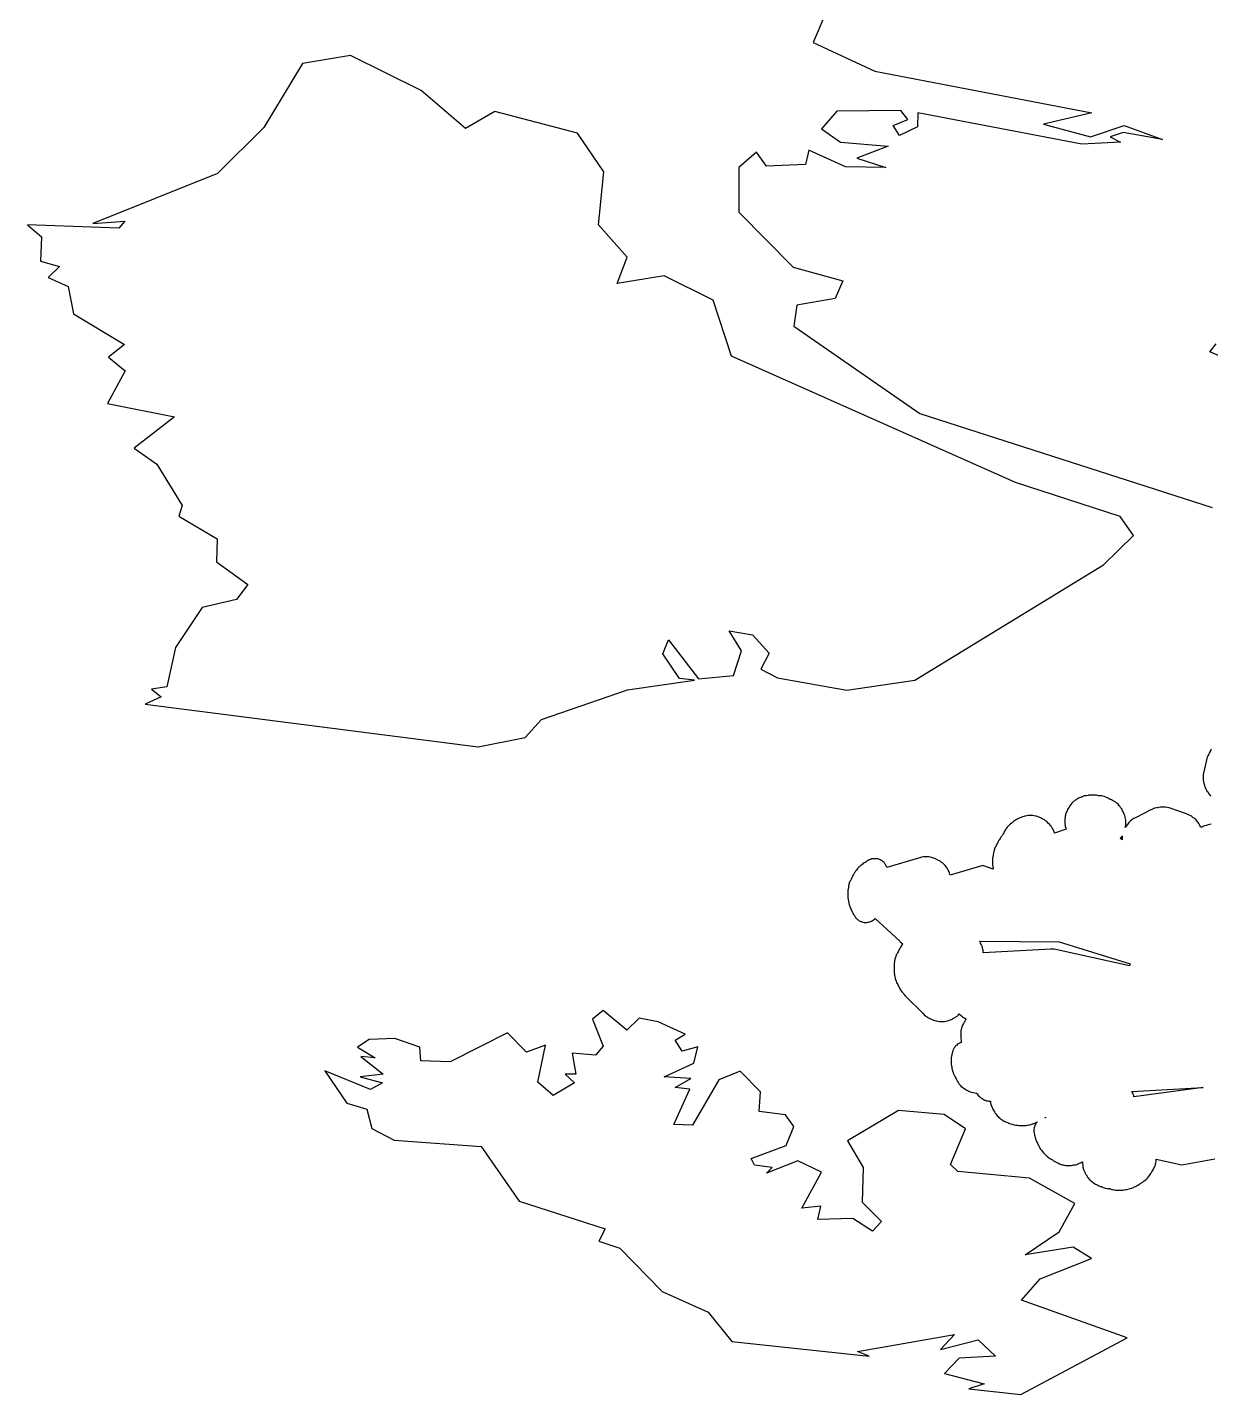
# Model space of a CAD drawing. Header units: metres. Extents: x 0 to 1325, y -1 to 773.
# Drawn here: x 199.2 to 240.72, y 19.79 to 67.77 of the extents above; entities that cross this region are included whole.
import ezdxf

# ---------------------------------------------------------------- set-up
doc = ezdxf.new("R2010")
doc.units = ezdxf.units.M

msp = doc.modelspace()

# ---------------------------------------------------------------- linework, layer by layer
at = {"layer": 'CUT'}
for points in [[(227.18, 68.198), (226.77, 67.238), (228.94, 66.238), (236.55, 64.768), (234.86, 64.378), (236.51, 63.928), (237.69, 64.328), (239.03, 63.838), (237.65, 64.078), (237.19, 63.928), (237.56, 63.738), (236.2, 63.678), (230.44, 64.768), (230.43, 64.278), (229.8, 63.978), (229.58, 64.328), (230.1, 64.538), (229.85, 64.858), (227.6, 64.828), (227.06, 64.208), (227.73, 63.738), (229.4, 63.608), (228.31, 63.178), (229.32, 62.858), (227.91, 62.878), (226.62, 63.468), (226.5, 62.958), (225.13, 62.898), (224.78, 63.398), (224.17, 62.858), (224.17, 61.288), (226.07, 59.358), (227.81, 58.878), (227.55, 58.258), (226.2, 58.018), (226.1, 57.288), (230.52, 54.218), (240.77, 50.928)], [(242, 55.818), (240.69, 56.388), (240.91, 56.668)], [(240.74, 42.438), (240.72, 42.398), (240.71, 42.388), (240.71, 42.378), (240.68, 42.328), (240.64, 42.248), (240.62, 42.208), (240.6, 42.158), (240.59, 42.118), (240.59, 42.108), (240.48, 41.648), (240.47, 41.608), (240.46, 41.548), (240.46, 41.498), (240.46, 41.408), (240.46, 41.358), (240.47, 41.328), (240.47, 41.298), (240.47, 41.288), (240.48, 41.258), (240.48, 41.248), (240.49, 41.208), (240.5, 41.178), (240.5, 41.168), (240.51, 41.158), (240.51, 41.138), (240.52, 41.128), (240.53, 41.088), (240.55, 41.048), (240.57, 41.008), (240.59, 40.968), (240.62, 40.938), (240.62, 40.928), (240.64, 40.908), (240.64, 40.898), (240.65, 40.888), (240.67, 40.858), (240.7, 40.818), (240.73, 40.788)], [(240.74, 39.808), (240.68, 39.798), (240.6, 39.778), (240.56, 39.768), (240.5, 39.748), (240.45, 39.728), (240.41, 39.708), (240.38, 39.688), (240.36, 39.728), (240.34, 39.768), (240.32, 39.808), (240.3, 39.838), (240.28, 39.868), (240.26, 39.888), (240.23, 39.928), (240.2, 39.968), (240.16, 39.998), (240.15, 40.008), (240.14, 40.018), (240.1, 40.048), (240.06, 40.078), (240.02, 40.098), (239.94, 40.138), (239.9, 40.158), (239.84, 40.188), (239.3, 40.368), (239.27, 40.378), (239.19, 40.398), (239.13, 40.408), (239.08, 40.408), (238.99, 40.408), (238.95, 40.408), (238.9, 40.398), (238.85, 40.388), (238.83, 40.388), (238.75, 40.368), (238.7, 40.348), (238.66, 40.328), (238.62, 40.308), (238.11, 40.048), (238.07, 40.028), (238.03, 40.008), (237.99, 39.988), (237.95, 39.958), (237.91, 39.928), (237.85, 39.868), (237.82, 39.828), (237.8, 39.798), (237.79, 39.788), (237.79, 39.778), (237.77, 39.758), (237.77, 39.748), (237.74, 39.718), (237.72, 39.688), (237.73, 39.738), (237.74, 39.788), (237.74, 39.828), (237.74, 39.908), (237.74, 39.948), (237.73, 39.998), (237.72, 40.048), (237.72, 40.068), (237.71, 40.108), (237.69, 40.158), (237.67, 40.198), (237.65, 40.238), (237.63, 40.278), (237.61, 40.318), (237.59, 40.358), (237.56, 40.398), (237.53, 40.438), (237.52, 40.448), (237.51, 40.458), (237.47, 40.508), (237.44, 40.538), (237.4, 40.568), (237.36, 40.598), (237.32, 40.618), (237.28, 40.638), (237.24, 40.658), (237.2, 40.678), (237.16, 40.698), (237.12, 40.718), (237.09, 40.738), (237.04, 40.758), (236.98, 40.778), (236.9, 40.798), (236.84, 40.808), (236.81, 40.808), (236.79, 40.808), (236.76, 40.818), (236.71, 40.828), (236.67, 40.828), (236.49, 40.828), (236.45, 40.828), (236.42, 40.818), (236.36, 40.808), (236.32, 40.808), (236.28, 40.798), (236.24, 40.778), (236.23, 40.778), (236.22, 40.768), (236.2, 40.768), (236.19, 40.758), (236.15, 40.748), (236.11, 40.728), (236.07, 40.708), (236.03, 40.688), (236, 40.668), (235.97, 40.648), (235.95, 40.628), (235.91, 40.608), (235.88, 40.578), (235.85, 40.548), (235.81, 40.498), (235.78, 40.458), (235.77, 40.438), (235.75, 40.408), (235.72, 40.358), (235.7, 40.318), (235.68, 40.278), (235.66, 40.238), (235.64, 40.188), (235.63, 40.148), (235.63, 40.128), (235.62, 40.088), (235.61, 40.058), (235.6, 39.998), (235.6, 39.948), (235.6, 39.868), (235.6, 39.818), (235.61, 39.758), (235.62, 39.718), (235.64, 39.678), (235.65, 39.638), (235.24, 39.498), (235.24, 39.498), (235.23, 39.538), (235.22, 39.578), (235.2, 39.618), (235.17, 39.658), (235.15, 39.698), (235.12, 39.728), (235.12, 39.738), (235.09, 39.778), (235.06, 39.808), (235.03, 39.838), (234.97, 39.898), (234.93, 39.928), (234.89, 39.958), (234.85, 39.978), (234.81, 39.998), (234.77, 40.018), (234.73, 40.038), (234.69, 40.058), (234.64, 40.078), (234.6, 40.088), (234.58, 40.088), (234.53, 40.098), (234.48, 40.108), (234.44, 40.108), (234.36, 40.108), (234.32, 40.108), (234.27, 40.098), (234.22, 40.088), (234.2, 40.088), (234.16, 40.078), (234.12, 40.068), (234.07, 40.048), (234.03, 40.028), (233.91, 39.968), (233.87, 39.948), (233.84, 39.928), (233.8, 39.898), (233.78, 39.878), (233.77, 39.868), (233.76, 39.868), (233.74, 39.848), (233.73, 39.838), (233.72, 39.838), (233.7, 39.828), (233.69, 39.808), (233.68, 39.798), (233.67, 39.798), (233.64, 39.768), (233.61, 39.738), (233.58, 39.698), (233.55, 39.658), (233.53, 39.618), (233.52, 39.608), (233.5, 39.578), (233.48, 39.548), (233.46, 39.508), (233.44, 39.468), (233.42, 39.428), (233.42, 39.418), (233.41, 39.408), (233.39, 39.388), (233.36, 39.348), (233.33, 39.308), (233.31, 39.268), (233.3, 39.258), (233.3, 39.248), (233.28, 39.228), (233.25, 39.178), (233.24, 39.148), (233.22, 39.108), (233.2, 39.068), (233.18, 39.028), (233.16, 38.998), (233.14, 38.948), (233.12, 38.888), (233.11, 38.848), (233.1, 38.808), (233.09, 38.748), (233.09, 38.718), (233.09, 38.698), (233.08, 38.668), (233.07, 38.618), (233.07, 38.578), (233.07, 38.408), (233.07, 38.368), (233.08, 38.318), (233.09, 38.268), (233.09, 38.248), (233.09, 38.228), (232.73, 38.358), (231.58, 38.018), (231.57, 38.058), (231.56, 38.098), (231.54, 38.138), (231.51, 38.198), (231.49, 38.238), (231.47, 38.268), (231.44, 38.308), (231.4, 38.358), (231.31, 38.448), (231.27, 38.478), (231.23, 38.508), (231.19, 38.528), (231.15, 38.548), (231.07, 38.588), (231.03, 38.608), (231, 38.618), (230.96, 38.628), (230.92, 38.638), (230.89, 38.648), (230.83, 38.658), (230.78, 38.658), (230.69, 38.658), (230.64, 38.658), (230.58, 38.648), (230.55, 38.638), (230.51, 38.628), (230.47, 38.618), (229.36, 38.288), (229.35, 38.308), (229.33, 38.348), (229.31, 38.388), (229.29, 38.418), (229.26, 38.458), (229.23, 38.488), (229.19, 38.518), (229.16, 38.538), (229.12, 38.558), (229.08, 38.578), (229.04, 38.588), (228.99, 38.598), (228.95, 38.598), (228.91, 38.598), (228.86, 38.588), (228.82, 38.588), (228.78, 38.568), (228.74, 38.558), (228.7, 38.538), (228.65, 38.508), (228.65, 38.498), (228.63, 38.488), (228.6, 38.468), (228.59, 38.468), (228.56, 38.448), (228.52, 38.418), (228.51, 38.408), (228.46, 38.368), (228.42, 38.338), (228.39, 38.308), (228.33, 38.248), (228.29, 38.198), (228.26, 38.158), (228.23, 38.118), (228.21, 38.088), (228.19, 38.048), (228.17, 38.008), (228.15, 37.968), (228.13, 37.928), (228.11, 37.888), (228.09, 37.848), (228.07, 37.818), (228.05, 37.768), (228.03, 37.708), (228.02, 37.668), (228.01, 37.628), (228.01, 37.588), (228, 37.528), (227.99, 37.498), (227.99, 37.458), (227.99, 37.268), (227.99, 37.218), (228, 37.168), (228, 37.148), (228.01, 37.108), (228.01, 37.098), (228.02, 37.078), (228.02, 37.058), (228.02, 37.048), (228.03, 37.028), (228.03, 37.008), (228.04, 36.988), (228.04, 36.978), (228.05, 36.958), (228.05, 36.948), (228.06, 36.928), (228.06, 36.918), (228.06, 36.908), (228.07, 36.898), (228.07, 36.888), (228.07, 36.878), (228.08, 36.868), (228.09, 36.838), (228.11, 36.798), (228.15, 36.718), (228.17, 36.678), (228.2, 36.628), (228.22, 36.598), (228.23, 36.578), (228.26, 36.538), (228.29, 36.508), (228.32, 36.468), (228.35, 36.448), (228.39, 36.418), (228.43, 36.398), (228.47, 36.388), (228.51, 36.368), (228.56, 36.358), (228.6, 36.358), (228.65, 36.358), (228.69, 36.368), (228.73, 36.368), (228.78, 36.388), (228.82, 36.408), (228.86, 36.428), (228.89, 36.448), (228.93, 36.478), (228.95, 36.498), (229.81, 35.698), (229.83, 35.678), (229.87, 35.648), (229.91, 35.618), (229.92, 35.608), (229.9, 35.588), (229.87, 35.548), (229.86, 35.528), (229.84, 35.498), (229.81, 35.448), (229.77, 35.368), (229.75, 35.328), (229.73, 35.288), (229.71, 35.248), (229.69, 35.218), (229.67, 35.168), (229.65, 35.108), (229.64, 35.068), (229.63, 35.008), (229.63, 34.978), (229.63, 34.958), (229.62, 34.928), (229.61, 34.878), (229.61, 34.838), (229.61, 34.658), (229.61, 34.618), (229.62, 34.588), (229.63, 34.528), (229.63, 34.488), (229.64, 34.458), (229.65, 34.418), (229.65, 34.398), (229.66, 34.358), (229.68, 34.298), (229.7, 34.248), (229.72, 34.218), (229.74, 34.178), (229.78, 34.098), (229.8, 34.058), (229.82, 34.018), (229.84, 33.988), (229.9, 33.908), (229.93, 33.878), (229.94, 33.858), (229.95, 33.848), (229.96, 33.838), (229.97, 33.828), (230, 33.788), (230.64, 33.148), (230.67, 33.118), (230.71, 33.088), (230.75, 33.058), (230.79, 33.038), (230.8, 33.028), (230.83, 33.008), (230.87, 32.988), (230.91, 32.968), (230.95, 32.948), (231, 32.928), (231.08, 32.908), (231.1, 32.908), (231.15, 32.898), (231.2, 32.888), (231.24, 32.888), (231.33, 32.888), (231.38, 32.888), (231.44, 32.898), (231.52, 32.918), (231.58, 32.938), (231.63, 32.958), (231.66, 32.978), (231.7, 32.998), (231.75, 33.028), (231.78, 33.048), (231.82, 33.068), (231.85, 33.098), (231.87, 33.118), (231.9, 33.148), (231.9, 33.158), (231.98, 33.078), (232.01, 33.048), (232.05, 33.028), (232.09, 32.998), (232.13, 32.978), (232.15, 32.978), (232.12, 32.938), (232.1, 32.898), (232.09, 32.888), (232.07, 32.858), (232.05, 32.818), (232.03, 32.778), (232.01, 32.738), (231.99, 32.688), (231.98, 32.648), (231.97, 32.608), (231.96, 32.568), (231.95, 32.508), (231.95, 32.458), (231.95, 32.368), (231.95, 32.328), (231.96, 32.278), (231.97, 32.228), (231.97, 32.208), (231.98, 32.158), (231.96, 32.148), (231.92, 32.128), (231.88, 32.108), (231.84, 32.088), (231.81, 32.058), (231.77, 32.028), (231.75, 31.998), (231.72, 31.958), (231.7, 31.918), (231.69, 31.898), (231.67, 31.858), (231.66, 31.818), (231.65, 31.778), (231.65, 31.768), (231.64, 31.738), (231.64, 31.718), (231.64, 31.698), (231.63, 31.668), (231.62, 31.618), (231.62, 31.578), (231.62, 31.418), (231.62, 31.378), (231.63, 31.328), (231.64, 31.298), (231.64, 31.278), (231.64, 31.248), (231.65, 31.188), (231.66, 31.148), (231.68, 31.088), (231.7, 31.038), (231.72, 31.008), (231.74, 30.968), (231.76, 30.928), (231.79, 30.868), (231.81, 30.828), (231.84, 30.778), (231.86, 30.748), (231.87, 30.728), (231.9, 30.688), (231.94, 30.638), (231.97, 30.608), (232.02, 30.568), (232.06, 30.538), (232.08, 30.528), (232.11, 30.508), (232.16, 30.478), (232.24, 30.438), (232.28, 30.418), (232.33, 30.398), (232.37, 30.388), (232.39, 30.388), (232.44, 30.378), (232.49, 30.368), (232.52, 30.368), (232.53, 30.348), (232.55, 30.308), (232.58, 30.278), (232.61, 30.248), (232.66, 30.208), (232.7, 30.178), (232.74, 30.158), (232.77, 30.128), (232.81, 30.118), (232.86, 30.098), (232.9, 30.098), (232.94, 30.088), (232.99, 30.088), (233, 30.028), (233.01, 29.988), (233.02, 29.948), (233.04, 29.888), (233.06, 29.838), (233.08, 29.808), (233.1, 29.768), (233.13, 29.718), (233.15, 29.688), (233.16, 29.668), (233.19, 29.628), (233.23, 29.578), (233.26, 29.548), (233.29, 29.518), (233.32, 29.488), (233.36, 29.458), (233.4, 29.428), (233.44, 29.408), (233.48, 29.388), (233.52, 29.368), (233.56, 29.348), (233.61, 29.328), (233.62, 29.328), (233.63, 29.318), (233.65, 29.318), (233.66, 29.308), (233.71, 29.288), (233.75, 29.278), (233.83, 29.258), (233.89, 29.248), (233.94, 29.248), (233.99, 29.238), (234.03, 29.238), (234.21, 29.238), (234.25, 29.238), (234.28, 29.248), (234.34, 29.258), (234.38, 29.258), (234.42, 29.268), (234.47, 29.288), (234.49, 29.298), (234.51, 29.308), (234.53, 29.308), (234.55, 29.318), (234.57, 29.328), (234.59, 29.338), (234.6, 29.338), (234.63, 29.358), (234.62, 29.338), (234.59, 29.308), (234.57, 29.268), (234.55, 29.228), (234.54, 29.188), (234.53, 29.148), (234.52, 29.098), (234.52, 29.058), (234.52, 29.018), (234.53, 28.968), (234.54, 28.918), (234.54, 28.898), (234.55, 28.858), (234.56, 28.818), (234.57, 28.778), (234.59, 28.718), (234.61, 28.668), (234.63, 28.638), (234.65, 28.598), (234.69, 28.518), (234.71, 28.478), (234.73, 28.438), (234.75, 28.408), (234.78, 28.368), (234.81, 28.328), (234.83, 28.308), (234.85, 28.278), (234.86, 28.268), (234.87, 28.258), (234.89, 28.238), (234.92, 28.208), (234.95, 28.178), (234.98, 28.158), (234.99, 28.148), (235, 28.138), (235.03, 28.108), (235.07, 28.088), (235.1, 28.068), (235.12, 28.058), (235.15, 28.038), (235.17, 28.028), (235.18, 28.018), (235.21, 27.998), (235.3, 27.948), (235.32, 27.938), (235.4, 27.898), (235.44, 27.878), (235.47, 27.868), (235.51, 27.858), (235.55, 27.848), (235.58, 27.838), (235.64, 27.828), (235.69, 27.828), (235.78, 27.828), (235.83, 27.828), (235.89, 27.838), (235.92, 27.848), (235.96, 27.858), (235.98, 27.858), (236.02, 27.868), (236.07, 27.888), (236.11, 27.908), (236.15, 27.928), (236.19, 27.948), (236.22, 27.958), (236.22, 27.928), (236.22, 27.888), (236.23, 27.838), (236.24, 27.788), (236.24, 27.768), (236.26, 27.688), (236.28, 27.638), (236.3, 27.598), (236.32, 27.558), (236.34, 27.518), (236.36, 27.488), (236.37, 27.478), (236.39, 27.438), (236.42, 27.398), (236.45, 27.358), (236.48, 27.328), (236.49, 27.318), (236.54, 27.278), (236.55, 27.268), (236.56, 27.258), (236.6, 27.228), (236.64, 27.198), (236.68, 27.178), (236.72, 27.158), (236.76, 27.138), (236.8, 27.118), (236.85, 27.098), (236.86, 27.098), (236.87, 27.088), (236.89, 27.088), (236.92, 27.068), (236.95, 27.058), (236.98, 27.048), (237.02, 27.038), (237.04, 27.038), (237.09, 27.028), (237.1, 27.028), (237.14, 27.018), (237.16, 27.018), (237.18, 27.018), (237.21, 27.008), (237.22, 26.998), (237.25, 26.988), (237.29, 26.988), (237.35, 26.978), (237.38, 26.968), (237.42, 26.968), (237.61, 26.968), (237.65, 26.968), (237.68, 26.978), (237.74, 26.988), (237.78, 26.988), (237.86, 27.008), (237.9, 27.018), (237.96, 27.038), (238.01, 27.058), (238.04, 27.078), (238.08, 27.098), (238.12, 27.118), (238.16, 27.138), (238.2, 27.168), (238.21, 27.168), (238.24, 27.188), (238.28, 27.208), (238.31, 27.228), (238.35, 27.258), (238.39, 27.288), (238.44, 27.328), (238.5, 27.388), (238.54, 27.438), (238.57, 27.478), (238.6, 27.518), (238.62, 27.548), (238.63, 27.568), (238.64, 27.588), (238.66, 27.608), (238.68, 27.638), (238.7, 27.678), (238.72, 27.718), (238.74, 27.748), (238.76, 27.798), (238.77, 27.828), (238.78, 27.858), (238.79, 27.888), (238.8, 27.928), (238.81, 27.968), (238.81, 28.018), (238.81, 28.048), (239.71, 27.858), (240.87, 28.068)]]:
    msp.add_lwpolyline(points, dxfattribs=at)
for points in [[(237.55, 50.608), (233.87, 51.798), (223.91, 56.228), (223.26, 58.198), (221.55, 59.048), (219.9, 58.788), (220.25, 59.708), (219.24, 60.838), (219.43, 62.698), (218.5, 64.058), (215.6, 64.818), (214.57, 64.218), (213.02, 65.558), (210.54, 66.788), (208.85, 66.508), (207.5, 64.258), (205.87, 62.638), (201.5, 60.888), (202.62, 60.968), (202.41, 60.728), (199.2, 60.838), (199.7, 60.418), (199.66, 59.568), (200.33, 59.378), (199.93, 58.998), (200.63, 58.678), (200.82, 57.718), (202.61, 56.648), (202.05, 56.198), (202.63, 55.718), (202.01, 54.568), (204.36, 54.108), (202.95, 53.008), (203.74, 52.448), (204.63, 50.998), (204.51, 50.618), (205.86, 49.828), (205.84, 49.018), (206.94, 48.218), (206.54, 47.698), (205.33, 47.408), (204.4, 46.008), (204.1, 44.628), (203.56, 44.548), (203.89, 44.278), (203.33, 44.018), (215.02, 42.518), (216.67, 42.848), (217.24, 43.478), (220.26, 44.528), (222.61, 44.868), (222.08, 44.918), (221.5, 45.788), (221.7, 46.278), (222.75, 44.908), (223.98, 45.028), (224.26, 45.888), (223.82, 46.598), (224.65, 46.448), (225.23, 45.808), (224.94, 45.248), (225.52, 44.948), (227.95, 44.508), (230.34, 44.858), (236.96, 48.908), (238.01, 49.938), (237.55, 50.608)], [(237.57, 39.298), (237.55, 39.318), (237.57, 39.338), (237.6, 39.368), (237.62, 39.398), (237.62, 39.388), (237.62, 39.358), (237.61, 39.328), (237.61, 39.278), (237.61, 39.258), (237.6, 39.268), (237.57, 39.298)], [(237.9, 34.908), (237.89, 34.888), (237.87, 34.848), (237.87, 34.838), (235.23, 35.418), (235.19, 35.428), (235.15, 35.428), (235.11, 35.428), (232.74, 35.298), (232.74, 35.338), (232.74, 35.388), (232.73, 35.428), (232.72, 35.468), (232.7, 35.508), (232.7, 35.518), (232.7, 35.528), (232.69, 35.548), (232.68, 35.558), (232.67, 35.598), (232.65, 35.638), (232.63, 35.678), (232.62, 35.708), (235.4, 35.678), (237.9, 34.908)], [(222.54, 29.248), (221.88, 29.268), (222.44, 30.508), (221.93, 30.568), (222.48, 30.878), (221.55, 30.938), (222.59, 31.418), (222.73, 31.998), (222.18, 31.848), (221.93, 32.228), (222.28, 32.438), (221.34, 32.868), (220.67, 32.998), (220.24, 32.578), (219.41, 33.268), (219.03, 32.968), (219.4, 32.018), (219.14, 31.698), (218.32, 31.768), (218.44, 31.038), (218.07, 31.038), (218.4, 30.728), (217.65, 30.288), (217.11, 30.758), (217.38, 32.058), (216.72, 31.808), (216.05, 32.488), (214.04, 31.468), (213.01, 31.498), (212.97, 31.978), (212.09, 32.288), (211.19, 32.248), (210.78, 31.978), (211.41, 31.608), (210.9, 31.658), (211.69, 31.038), (210.88, 30.938), (211.66, 30.728), (211.24, 30.498), (209.64, 31.148), (210.41, 30.018), (211.11, 29.808), (211.29, 29.128), (212.07, 28.718), (215.12, 28.498), (216.46, 26.578), (219.48, 25.608), (219.25, 25.178), (219.99, 24.928), (221.47, 23.408), (223.09, 22.678), (223.92, 21.648), (228.74, 21.138), (228.33, 21.298), (231.73, 21.898), (231.24, 21.378), (232.56, 21.708), (233.17, 21.138), (231.9, 21.068), (231.38, 20.528), (232.77, 20.168), (232.24, 19.988), (234.06, 19.788), (237.79, 21.778), (234.08, 23.108), (234.74, 23.848), (236.54, 24.568), (235.9, 24.968), (234.21, 24.698), (235.41, 25.498), (235.95, 26.498), (234.36, 27.388), (231.85, 27.618), (231.59, 27.868), (232.12, 29.118), (231.37, 29.618), (229.77, 29.758), (227.98, 28.698), (228.53, 27.758), (228.49, 26.538), (229.17, 25.868), (228.86, 25.528), (228.16, 25.968), (226.94, 25.938), (227.04, 26.398), (226.37, 26.338), (227.07, 27.598), (226.23, 27.988), (225.14, 27.558), (225.33, 27.758), (224.71, 27.838), (224.6, 28.078), (225.82, 28.528), (226.1, 29.198), (225.8, 29.608), (224.88, 29.728), (224.93, 30.418), (224.21, 31.138), (223.46, 30.838), (222.54, 29.248)], [(238.02, 30.248), (238.02, 30.288), (238, 30.328), (237.99, 30.368), (237.97, 30.408), (237.95, 30.428), (240.46, 30.568), (238.02, 30.238), (238.02, 30.248)], [(234.92, 29.508), (234.9, 29.508), (234.91, 29.518), (234.92, 29.528), (234.92, 29.508)]]:
    msp.add_lwpolyline(points, close=True, dxfattribs=at)

doc.saveas('drawing.dxf')
